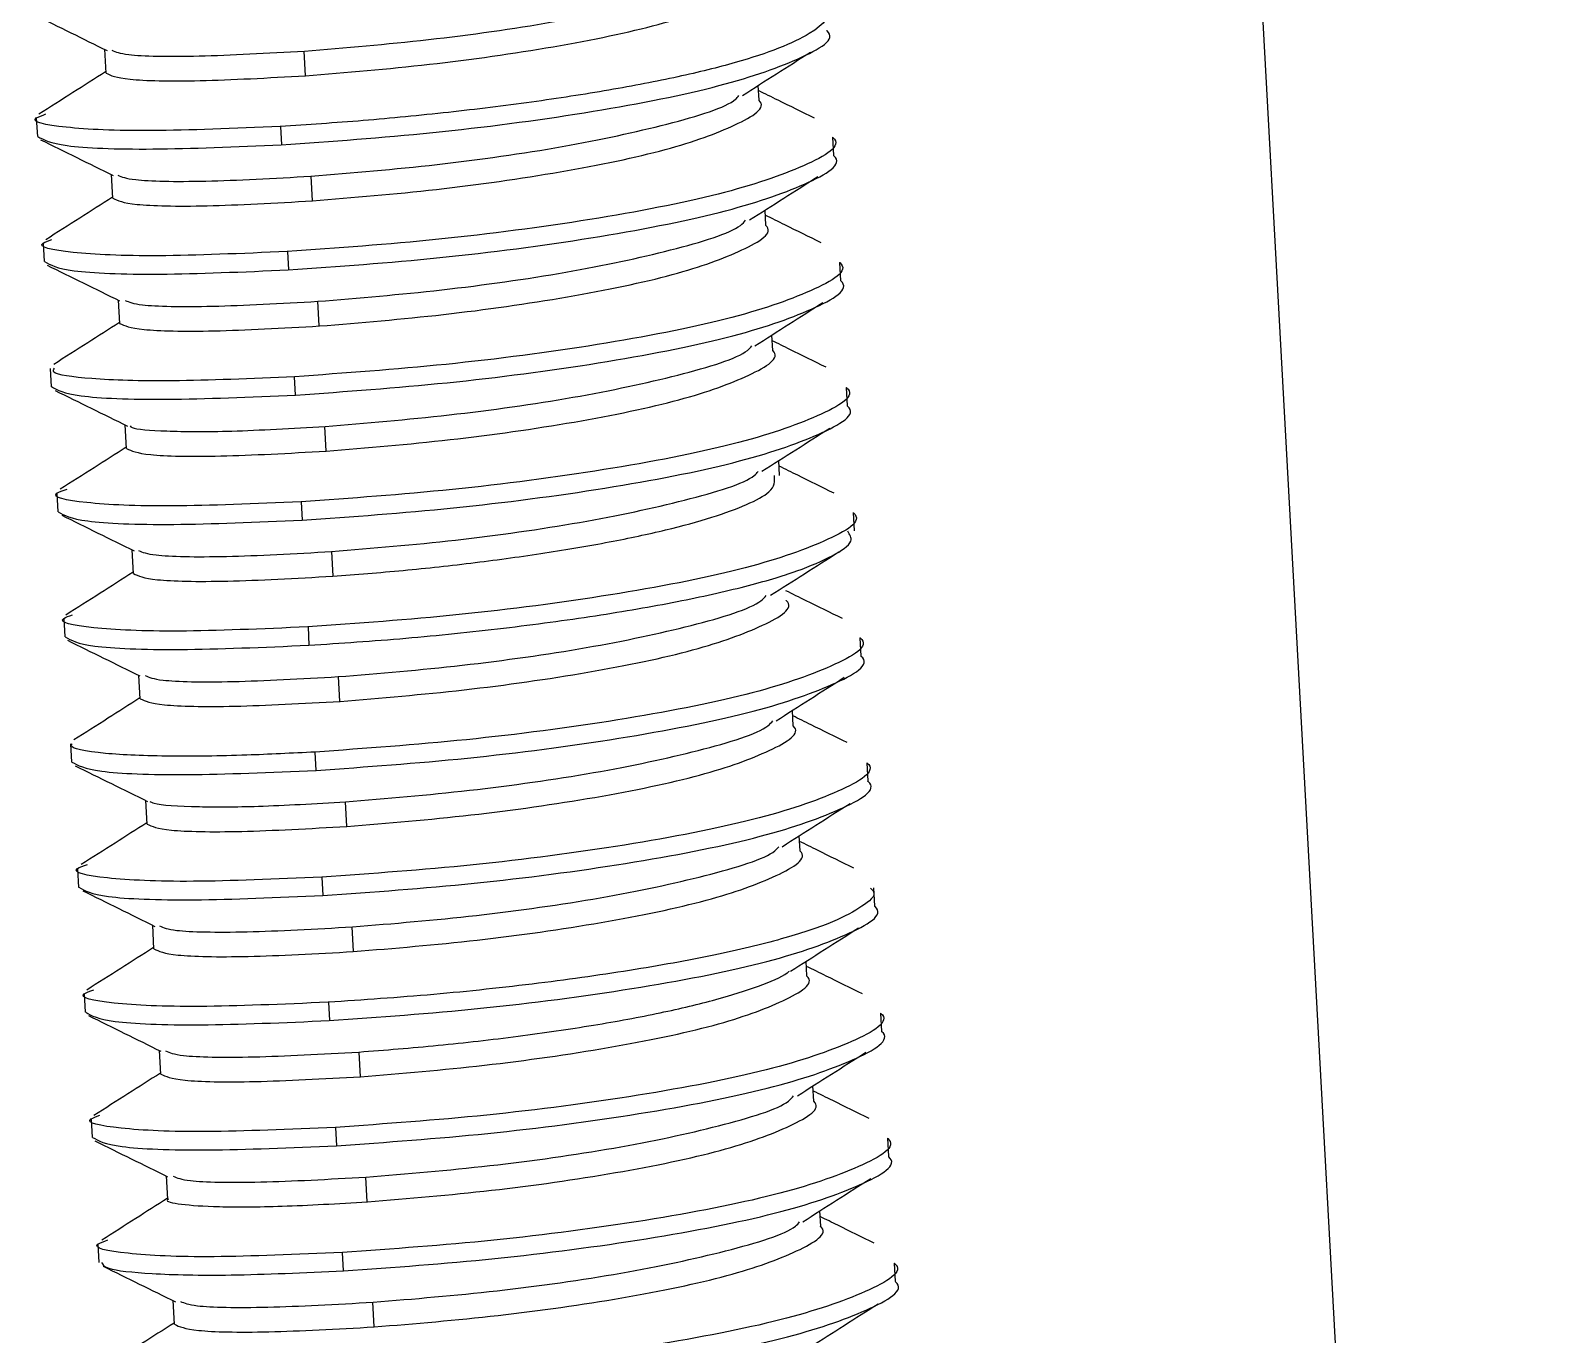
# Model space of a CAD drawing. Header units: millimetres. Extents: x 15 to 589, y 5 to 415.
# Drawn here: x 272.58 to 280.13, y 197.53 to 203.98 of the extents above; entities that cross this region are included whole.
import ezdxf

# ---------------------------------------------------------------- set-up
doc = ezdxf.new("R2010")
doc.units = ezdxf.units.MM
doc.layers.get('0').update_dxf_attribs({"lineweight": 25})

msp = doc.modelspace()

# ---------------------------------------------------------------- linework, layer by layer
at = {"color": 18, "linetype": 'Continuous', "lineweight": 25, "true_color": 0x000000}
for p, q in [((280.126, 177.6083), (278.0269, 215.9267)), ((272.9409, 203.8888), (272.9473, 203.7708)), ((273.9372, 203.7578), (273.9306, 203.88)), ((276.1822, 203.6374), (276.1783, 203.71)), ((272.6039, 203.5482), (272.6089, 203.4573)), ((273.8133, 203.5069), (273.8183, 203.4161)), ((276.5529, 203.3628), (276.548, 203.4536)), ((272.9748, 203.2687), (272.9813, 203.1514)), ((273.9712, 203.1385), (273.9645, 203.2607)), ((276.2162, 203.0179), (276.2121, 203.0927)), ((272.6378, 202.9288), (272.6428, 202.838)), ((273.8473, 202.8876), (273.8522, 202.7968)), ((276.5869, 202.7434), (276.5819, 202.8342)), ((273.0089, 202.6473), (273.0152, 202.5322)), ((274.0051, 202.5192), (273.9984, 202.6413)), ((276.2501, 202.3984), (276.2459, 202.4745)), ((272.6717, 202.3094), (272.6767, 202.2188)), ((273.8812, 202.2683), (273.8862, 202.1774)), ((276.6208, 202.1238), (276.6158, 202.2152)), ((273.0427, 202.0299), (273.0491, 201.9126)), ((274.039, 201.8999), (274.0323, 202.022)), ((276.284, 201.7796), (276.28, 201.8527)), ((272.7056, 201.6904), (272.7107, 201.5991)), ((273.9151, 201.6489), (273.9201, 201.5581)), ((276.6547, 201.505), (276.6498, 201.5954)), ((273.0766, 201.4115), (273.0831, 201.2935)), ((274.073, 201.2805), (274.0663, 201.4027)), ((272.7396, 201.0709), (272.7446, 200.98)), ((273.9491, 201.0296), (273.954, 200.9388)), ((276.6886, 200.8854), (276.6837, 200.9763)), ((273.1106, 200.7899), (273.117, 200.6742)), ((274.1069, 200.6612), (274.1002, 200.7834)), ((276.3519, 200.5404), (276.3477, 200.6165)), ((272.7735, 200.4513), (272.7785, 200.3608)), ((273.983, 200.4103), (273.988, 200.3195)), ((276.7226, 200.2658), (276.7176, 200.3569)), ((273.1446, 200.1708), (273.151, 200.0539)), ((274.1408, 200.0419), (274.1341, 200.1641)), ((276.3858, 199.9214), (276.3817, 199.996)), ((272.8074, 199.8324), (272.8125, 199.7405)), ((274.0169, 199.791), (274.0219, 199.7002)), ((276.7565, 199.6467), (276.7515, 199.7375)), ((273.1784, 199.5536), (273.1848, 199.4355)), ((274.1747, 199.4226), (274.168, 199.5447)), ((276.4197, 199.3021), (276.4157, 199.3748)), ((272.8414, 199.2129), (272.8463, 199.1221)), ((274.0508, 199.1717), (274.0558, 199.0808)), ((276.7904, 199.0275), (276.7855, 199.1184)), ((273.2124, 198.9331), (273.2188, 198.8161)), ((274.2087, 198.8033), (274.202, 198.9254)), ((276.4537, 198.6827), (276.4495, 198.7578)), ((272.8753, 198.5935), (272.8803, 198.5027)), ((274.0848, 198.5523), (274.0897, 198.4615)), ((276.8244, 198.4081), (276.8194, 198.4989)), ((273.2464, 198.3121), (273.2527, 198.1968)), ((274.2426, 198.1839), (274.2359, 198.3061)), ((276.4876, 198.0632), (276.4834, 198.139)), ((272.9092, 197.9742), (272.9142, 197.8833)), ((274.1187, 197.933), (274.1237, 197.8422)), ((276.8583, 197.7886), (276.8533, 197.8804)), ((273.2802, 197.695), (273.2866, 197.5774)), ((274.2765, 197.5646), (274.2698, 197.6868))]:
    msp.add_line(p, q, dxfattribs=at)
for points, knots in [([(273.9316, 203.88), (274.1345, 203.8968), (274.5404, 203.9303), (275.1797, 204.0208), (275.6933, 204.1318), (275.9968, 204.2227), (276.0371, 204.2698), (276.0429, 204.2766)], [0, 0, 0, 0, 0.23993, 0.479861, 0.719792, 0.959722, 1, 1, 1, 1]), ([(273.9361, 203.7578), (274.1395, 203.7746), (274.5461, 203.808), (275.1795, 203.8982), (275.7174, 204.01), (276.0493, 204.1326), (276.1902, 204.2195), (276.1473, 204.256), (276.1468, 204.2564)], [0, 0, 0, 0, 0.199492, 0.398984, 0.598478, 0.797971, 0.997465, 1, 1, 1, 1]), ([(276.3834, 204.1689), (276.4327, 204.147), (276.567, 204.0875), (276.4701, 203.9651), (276.1658, 203.8444), (275.7866, 203.7515), (275.444, 203.6854), (275.0573, 203.6257), (274.6432, 203.5747), (274.2167, 203.5332), (273.9475, 203.5157), (273.812, 203.5069)], [0, 0, 0, 0, 0.09821, 0.267565, 0.442116, 0.531804, 0.622809, 0.715131, 0.80877, 0.903726, 1, 1, 1, 1]), ([(272.5962, 204.0587), (272.6556, 204.0294), (272.7745, 203.9709), (272.8941, 203.9118), (272.9539, 203.8823)], [0, 0, 0, 0, 0.500222, 1, 1, 1, 1]), ([(273.817, 203.4161), (274.0653, 203.4337), (274.562, 203.4688), (275.3354, 203.5703), (275.9923, 203.6982), (276.3978, 203.8393), (276.57, 203.9398), (276.5178, 203.9813), (276.5172, 203.9818)], [0, 0, 0, 0, 0.199498, 0.398998, 0.598496, 0.797996, 0.997496, 1, 1, 1, 1]), ([(272.9773, 203.8842), (272.9963, 203.8762), (273.0423, 203.8569), (273.382, 203.8496), (273.7484, 203.8699), (273.9316, 203.88)], [0, 0, 0, 0, 0.258976, 0.629488, 1, 1, 1, 1]), ([(276.1003, 203.6605), (276.1562, 203.696), (276.2681, 203.7672), (276.3806, 203.8387), (276.4369, 203.8745)], [0, 0, 0, 0, 0.499873, 1, 1, 1, 1]), ([(272.947, 203.7776), (272.893, 203.7433), (272.7826, 203.673), (272.6727, 203.6033), (272.6166, 203.5676)], [0, 0, 0, 0, 0.488459, 1, 1, 1, 1]), ([(272.949, 203.7709), (272.9729, 203.7594), (273.021, 203.7363), (273.3849, 203.7273), (273.7524, 203.7477), (273.9361, 203.7578)], [0, 0, 0, 0, 0.330308, 0.665155, 1, 1, 1, 1]), ([(273.9634, 203.2607), (274.1699, 203.2777), (274.582, 203.3117), (275.2287, 203.4039), (275.7414, 203.5162), (276.0401, 203.6071), (276.0771, 203.6535), (276.082, 203.6596)], [0, 0, 0, 0, 0.2427, 0.484263, 0.72469, 0.963979, 1, 1, 1, 1]), ([(276.4567, 203.548), (276.3966, 203.5776), (276.3039, 203.6231), (276.2119, 203.6685), (276.1797, 203.6844)], [0, 0, 0, 0, 0.649257, 1, 1, 1, 1]), ([(273.9708, 203.1385), (274.1741, 203.1553), (274.5807, 203.1888), (275.2138, 203.279), (275.7515, 203.3908), (276.0832, 203.5134), (276.2242, 203.6003), (276.1812, 203.6368), (276.1807, 203.6372)], [0, 0, 0, 0, 0.199483, 0.398966, 0.598449, 0.797933, 0.997416, 1, 1, 1, 1]), ([(273.812, 203.5069), (273.5853, 203.4972), (273.1319, 203.4779), (272.7197, 203.499), (272.5521, 203.534), (272.6323, 203.5619), (272.6515, 203.5686)], [0, 0, 0, 0, 0.301508, 0.603015, 0.904523, 1, 1, 1, 1]), ([(272.6108, 203.4575), (272.6402, 203.4407), (272.6993, 203.4069), (273.1438, 203.3873), (273.5926, 203.4065), (273.817, 203.4161)], [0, 0, 0, 0, 0.330321, 0.665161, 1, 1, 1, 1]), ([(272.6249, 203.4412), (272.6846, 203.4118), (272.8038, 203.3531), (272.9238, 203.2939), (272.9837, 203.2643)], [0, 0, 0, 0, 0.500156, 1, 1, 1, 1]), ([(276.546, 203.4535), (276.5467, 203.4529), (276.599, 203.4113), (276.4266, 203.311), (276.0213, 203.1699), (275.3647, 203.042), (274.5915, 202.9404), (274.095, 202.9052), (273.8467, 202.8876)], [0, 0, 0, 0, 0.002584, 0.202067, 0.40155, 0.601034, 0.800517, 1, 1, 1, 1]), ([(273.8516, 202.7968), (274.0998, 202.8144), (274.5964, 202.8496), (275.3696, 202.9512), (276.0262, 203.079), (276.4317, 203.2202), (276.6038, 203.3205), (276.5517, 203.3621), (276.551, 203.3626)], [0, 0, 0, 0, 0.19948, 0.398959, 0.598438, 0.797918, 0.997397, 1, 1, 1, 1]), ([(273.0069, 203.266), (273.0264, 203.2576), (273.0723, 203.2378), (273.4141, 203.2303), (273.7803, 203.2505), (273.9634, 203.2607)], [0, 0, 0, 0, 0.268179, 0.634089, 1, 1, 1, 1]), ([(276.1359, 203.0442), (276.192, 203.0799), (276.3043, 203.1514), (276.4173, 203.2233), (276.4739, 203.2593)], [0, 0, 0, 0, 0.499793, 1, 1, 1, 1]), ([(272.981, 203.1567), (272.9271, 203.1223), (272.8167, 203.0519), (272.707, 202.982), (272.6509, 202.9463)], [0, 0, 0, 0, 0.488572, 1, 1, 1, 1]), ([(272.9827, 203.1515), (273.0068, 203.14), (273.0552, 203.1169), (273.4194, 203.1079), (273.787, 203.1283), (273.9708, 203.1385)], [0, 0, 0, 0, 0.330653, 0.665326, 1, 1, 1, 1]), ([(276.4901, 202.9315), (276.4301, 202.9609), (276.3377, 203.0063), (276.2458, 203.0515), (276.2135, 203.0674)], [0, 0, 0, 0, 0.648136, 1, 1, 1, 1]), ([(273.9979, 202.6413), (274.2008, 202.6581), (274.6066, 202.6916), (275.2457, 202.782), (275.761, 202.893), (276.068, 202.9859), (276.1088, 203.035), (276.1161, 203.0438)], [0, 0, 0, 0, 0.237103, 0.474208, 0.711312, 0.948416, 1, 1, 1, 1]), ([(274.0065, 202.5192), (274.2098, 202.536), (274.6165, 202.5696), (275.2494, 202.6599), (275.7866, 202.7717), (276.1178, 202.8943), (276.2582, 202.9811), (276.2153, 203.0175), (276.2149, 203.0178)], [0, 0, 0, 0, 0.199581, 0.399163, 0.598744, 0.798325, 0.997907, 1, 1, 1, 1]), ([(273.8467, 202.8876), (273.62, 202.8779), (273.1664, 202.8585), (272.7547, 202.8797), (272.5865, 202.914), (272.6636, 202.9412), (272.6808, 202.9472)], [0, 0, 0, 0, 0.304297, 0.608594, 0.912892, 1, 1, 1, 1]), ([(272.6446, 202.8381), (272.6741, 202.8213), (272.7334, 202.7875), (273.1783, 202.768), (273.6272, 202.7872), (273.8516, 202.7968)], [0, 0, 0, 0, 0.330618, 0.665309, 1, 1, 1, 1]), ([(272.6568, 202.8203), (272.7165, 202.791), (272.8361, 202.7323), (272.9562, 202.6732), (273.0163, 202.6436)], [0, 0, 0, 0, 0.500129, 1, 1, 1, 1]), ([(276.5803, 202.8341), (276.5809, 202.8336), (276.633, 202.7922), (276.4613, 202.6919), (276.0568, 202.5508), (275.4007, 202.4229), (274.6278, 202.3213), (274.1312, 202.2859), (273.8829, 202.2683)], [0, 0, 0, 0, 0.002093, 0.201674, 0.401256, 0.600838, 0.800419, 1, 1, 1, 1]), ([(273.8878, 202.1774), (274.1362, 202.1951), (274.6328, 202.2304), (275.4056, 202.3321), (276.0617, 202.46), (276.4662, 202.6011), (276.638, 202.7014), (276.5859, 202.7428), (276.5853, 202.7432)], [0, 0, 0, 0, 0.199578, 0.399157, 0.598736, 0.798315, 0.997893, 1, 1, 1, 1]), ([(273.0443, 202.6457), (273.0632, 202.6377), (273.1091, 202.6182), (273.4488, 202.611), (273.8148, 202.6312), (273.9979, 202.6413)], [0, 0, 0, 0, 0.260797, 0.630398, 1, 1, 1, 1]), ([(276.1621, 202.4209), (276.2179, 202.4566), (276.3297, 202.528), (276.4423, 202.5997), (276.4986, 202.6356)], [0, 0, 0, 0, 0.499824, 1, 1, 1, 1]), ([(273.015, 202.536), (272.9628, 202.5027), (272.8543, 202.4335), (272.7465, 202.3648), (272.6906, 202.3292)], [0, 0, 0, 0, 0.481266, 1, 1, 1, 1]), ([(273.0164, 202.5323), (273.0407, 202.5208), (273.0895, 202.4977), (273.4546, 202.4886), (273.8225, 202.509), (274.0065, 202.5192)], [0, 0, 0, 0, 0.331095, 0.665548, 1, 1, 1, 1]), ([(276.5146, 202.3147), (276.4548, 202.3441), (276.3655, 202.3881), (276.2768, 202.4319), (276.2475, 202.4463)], [0, 0, 0, 0, 0.669489, 1, 1, 1, 1]), ([(274.0337, 202.022), (274.2366, 202.0388), (274.6425, 202.0724), (275.2816, 202.1629), (275.7954, 202.2739), (276.0997, 202.3654), (276.1401, 202.413), (276.1463, 202.4204)], [0, 0, 0, 0, 0.239113, 0.478226, 0.717338, 0.95645, 1, 1, 1, 1]), ([(274.0387, 201.8999), (274.2421, 201.9166), (274.6488, 201.9501), (275.2821, 202.0402), (275.8198, 202.152), (276.1514, 202.2746), (276.2921, 202.3615), (276.2492, 202.3979), (276.2487, 202.3983)], [0, 0, 0, 0, 0.199542, 0.399085, 0.598629, 0.798174, 0.997719, 1, 1, 1, 1]), ([(273.8829, 202.2683), (273.6694, 202.2589), (273.2556, 202.2407), (272.861, 202.2551), (272.6745, 202.281), (272.6892, 202.3038), (272.6936, 202.3105)], [0, 0, 0, 0, 0.313823, 0.608284, 0.883346, 1, 1, 1, 1]), ([(272.6782, 202.2189), (272.708, 202.2021), (272.7678, 202.1682), (273.2139, 202.1487), (273.6632, 202.1679), (273.8878, 202.1774)], [0, 0, 0, 0, 0.331133, 0.665568, 1, 1, 1, 1]), ([(272.6971, 202.2), (272.7566, 202.1707), (272.8756, 202.1122), (272.9953, 202.0533), (273.0551, 202.0238)], [0, 0, 0, 0, 0.500215, 1, 1, 1, 1]), ([(276.6142, 202.2151), (276.6147, 202.2146), (276.6669, 202.1732), (276.4949, 202.0728), (276.0899, 201.9317), (275.4332, 201.8037), (274.6598, 201.702), (274.1631, 201.6666), (273.9148, 201.6489)], [0, 0, 0, 0, 0.00222, 0.201775, 0.40133, 0.600887, 0.800442, 1, 1, 1, 1]), ([(273.9199, 201.5581), (274.1682, 201.5757), (274.665, 201.6109), (275.4383, 201.7124), (276.0949, 201.8403), (276.5, 201.9814), (276.6719, 202.0817), (276.6197, 202.1232), (276.6192, 202.1237)], [0, 0, 0, 0, 0.199557, 0.399116, 0.598675, 0.798234, 0.997793, 1, 1, 1, 1]), ([(273.0686, 202.0242), (273.0705, 202.0215), (273.079, 202.0091), (273.2397, 201.9973), (273.555, 201.9944), (273.8711, 202.0127), (274.0337, 202.022)], [0, 0, 0, 0, 0.081199, 0.36921, 0.675487, 1, 1, 1, 1]), ([(276.1968, 201.7998), (276.2526, 201.8353), (276.3643, 201.9064), (276.4767, 201.9779), (276.5329, 202.0137)], [0, 0, 0, 0, 0.499875, 1, 1, 1, 1]), ([(273.0488, 201.9188), (272.9958, 201.8851), (272.8865, 201.8155), (272.7779, 201.7465), (272.7218, 201.7109)], [0, 0, 0, 0, 0.484322, 1, 1, 1, 1]), ([(273.0507, 201.9127), (273.0747, 201.9013), (273.1229, 201.8782), (273.4872, 201.8692), (273.8549, 201.8896), (274.0387, 201.8999)], [0, 0, 0, 0, 0.330418, 0.665209, 1, 1, 1, 1]), ([(274.0661, 201.4027), (274.2691, 201.4195), (274.675, 201.4531), (275.3146, 201.5437), (275.8284, 201.6547), (276.1321, 201.7456), (276.1724, 201.7926), (276.1782, 201.7993)], [0, 0, 0, 0, 0.240051, 0.480099, 0.720148, 0.960195, 1, 1, 1, 1]), ([(274.0717, 201.2805), (274.1869, 201.2894), (274.4152, 201.307), (274.7762, 201.3468), (275.1238, 201.3943), (275.4449, 201.4491), (275.7254, 201.5087), (275.9563, 201.5713), (276.1267, 201.6348), (276.2627, 201.7056), (276.2603, 201.7519), (276.259, 201.7785)], [0, 0, 0, 0, 0.115308, 0.228547, 0.339717, 0.448819, 0.555851, 0.660813, 0.763705, 0.864524, 1, 1, 1, 1]), ([(276.554, 201.6913), (276.494, 201.7209), (276.4029, 201.7658), (276.3124, 201.8105), (276.2815, 201.8257)], [0, 0, 0, 0, 0.658846, 1, 1, 1, 1]), ([(273.9148, 201.6489), (273.688, 201.6393), (273.2345, 201.62), (272.8212, 201.6412), (272.6537, 201.6766), (272.7356, 201.7049), (272.7562, 201.7121)], [0, 0, 0, 0, 0.299721, 0.599444, 0.899167, 1, 1, 1, 1]), ([(272.7126, 201.5993), (272.742, 201.5825), (272.8012, 201.5487), (273.2462, 201.5292), (273.6953, 201.5485), (273.9199, 201.5581)], [0, 0, 0, 0, 0.330444, 0.665221, 1, 1, 1, 1]), ([(272.7298, 201.5827), (272.7893, 201.5533), (272.9083, 201.4946), (273.028, 201.4355), (273.0879, 201.4059)], [0, 0, 0, 0, 0.500186, 1, 1, 1, 1]), ([(276.6477, 201.5953), (276.6484, 201.5947), (276.7006, 201.553), (276.5282, 201.4527), (276.1225, 201.3115), (275.4656, 201.1838), (274.6923, 201.0823), (274.1958, 201.0472), (273.9475, 201.0296)], [0, 0, 0, 0, 0.002763, 0.202211, 0.401659, 0.601106, 0.800553, 1, 1, 1, 1]), ([(273.9525, 200.9388), (274.1111, 200.9493), (274.4237, 200.97), (274.9145, 201.0211), (275.3737, 201.0827), (275.7818, 201.1531), (276.12, 201.2285), (276.381, 201.3056), (276.5504, 201.3811), (276.6562, 201.4488), (276.6319, 201.4869), (276.6217, 201.503)], [0, 0, 0, 0, 0.129624, 0.25528, 0.376965, 0.494679, 0.608418, 0.718183, 0.823969, 0.925778, 1, 1, 1, 1]), ([(273.1103, 201.4078), (273.1295, 201.3996), (273.1754, 201.3799), (273.5165, 201.3724), (273.8829, 201.3926), (274.0661, 201.4027)], [0, 0, 0, 0, 0.264907, 0.632454, 1, 1, 1, 1]), ([(276.2392, 201.186), (276.2954, 201.2217), (276.4077, 201.2931), (276.5207, 201.3649), (276.5772, 201.4008)], [0, 0, 0, 0, 0.499819, 1, 1, 1, 1]), ([(273.0827, 201.2999), (273.0282, 201.2652), (272.9172, 201.1945), (272.8068, 201.1242), (272.7506, 201.0885)], [0, 0, 0, 0, 0.490807, 1, 1, 1, 1]), ([(273.0847, 201.2936), (273.1086, 201.2821), (273.1568, 201.259), (273.5206, 201.25), (273.888, 201.2704), (274.0717, 201.2805)], [0, 0, 0, 0, 0.330371, 0.665186, 1, 1, 1, 1]), ([(274.0989, 200.7834), (274.3018, 200.8001), (274.7076, 200.8335), (275.3468, 200.9238), (275.8623, 201.0347), (276.1694, 201.1275), (276.2103, 201.1766), (276.2176, 201.1853)], [0, 0, 0, 0, 0.23718, 0.474362, 0.711543, 0.948725, 1, 1, 1, 1]), ([(274.1079, 200.6612), (274.3112, 200.678), (274.7178, 200.7116), (275.3507, 200.8019), (275.888, 200.9137), (276.2193, 201.0363), (276.36, 201.1232), (276.317, 201.1595), (276.3166, 201.1599)], [0, 0, 0, 0, 0.199544, 0.39909, 0.598636, 0.798181, 0.997726, 1, 1, 1, 1]), ([(276.5953, 201.071), (276.5352, 201.1005), (276.4416, 201.1465), (276.3485, 201.1923), (276.3153, 201.2086)], [0, 0, 0, 0, 0.642438, 1, 1, 1, 1]), ([(273.9475, 201.0296), (273.7208, 201.0199), (273.2675, 201.0006), (272.8561, 201.0218), (272.6882, 201.0562), (272.7656, 201.0834), (272.783, 201.0895)], [0, 0, 0, 0, 0.304076, 0.60815, 0.912225, 1, 1, 1, 1]), ([(272.7465, 200.9802), (272.7759, 200.9634), (272.835, 200.9296), (273.2794, 200.9101), (273.7281, 200.9292), (273.9525, 200.9388)], [0, 0, 0, 0, 0.330353, 0.665176, 1, 1, 1, 1]), ([(272.7575, 200.9637), (272.8173, 200.9343), (272.9368, 200.8755), (273.057, 200.8163), (273.1171, 200.7867)], [0, 0, 0, 0, 0.500127, 1, 1, 1, 1]), ([(276.682, 200.9761), (276.6826, 200.9757), (276.7347, 200.9342), (276.5629, 200.8339), (276.1581, 200.6928), (275.5019, 200.5649), (274.729, 200.4633), (274.2324, 200.428), (273.9842, 200.4103)], [0, 0, 0, 0, 0.002274, 0.201819, 0.401364, 0.600909, 0.800454, 1, 1, 1, 1]), ([(273.989, 200.3195), (274.2373, 200.3371), (274.7339, 200.3724), (275.5068, 200.474), (276.163, 200.6019), (276.5678, 200.743), (276.7398, 200.8433), (276.6875, 200.8848), (276.6869, 200.8853)], [0, 0, 0, 0, 0.19954, 0.399081, 0.59862, 0.79816, 0.9977, 1, 1, 1, 1]), ([(273.1429, 200.7886), (273.1623, 200.7802), (273.2082, 200.7605), (273.5497, 200.753), (273.9158, 200.7733), (274.0989, 200.7834)], [0, 0, 0, 0, 0.267515, 0.633759, 1, 1, 1, 1]), ([(276.267, 200.565), (276.3231, 200.6008), (276.4351, 200.6723), (276.5479, 200.7441), (276.6043, 200.7801)], [0, 0, 0, 0, 0.499799, 1, 1, 1, 1]), ([(273.1168, 200.6782), (273.064, 200.6445), (272.9548, 200.5748), (272.8464, 200.5057), (272.7904, 200.47)], [0, 0, 0, 0, 0.483848, 1, 1, 1, 1]), ([(273.1182, 200.6743), (273.1425, 200.6628), (273.1912, 200.6397), (273.5561, 200.6307), (273.9239, 200.651), (274.1079, 200.6612)], [0, 0, 0, 0, 0.33108, 0.66554, 1, 1, 1, 1]), ([(274.135, 200.1641), (274.3379, 200.1808), (274.7438, 200.2144), (275.3827, 200.3049), (275.8972, 200.4158), (276.2028, 200.5081), (276.2434, 200.5565), (276.2502, 200.5646)], [0, 0, 0, 0, 0.238035, 0.47607, 0.714105, 0.952139, 1, 1, 1, 1]), ([(276.619, 200.4568), (276.5592, 200.4862), (276.469, 200.5306), (276.3794, 200.5747), (276.3492, 200.5896)], [0, 0, 0, 0, 0.66319, 1, 1, 1, 1]), ([(274.1415, 200.0419), (274.3449, 200.0587), (274.7517, 200.0922), (275.3848, 200.1824), (275.9223, 200.2941), (276.2535, 200.4168), (276.394, 200.5036), (276.3511, 200.5399), (276.3507, 200.5403)], [0, 0, 0, 0, 0.199592, 0.399185, 0.598777, 0.798371, 0.997965, 1, 1, 1, 1]), ([(273.9842, 200.4103), (273.8691, 200.4045), (273.6059, 200.3912), (273.2305, 200.3868), (272.9039, 200.4016), (272.7633, 200.4283), (272.7794, 200.449), (272.7814, 200.4517)], [0, 0, 0, 0, 0.16683, 0.381533, 0.643937, 0.953837, 1, 1, 1, 1]), ([(272.78, 200.3609), (272.8097, 200.3441), (272.8695, 200.3102), (273.3153, 200.2907), (273.7644, 200.3099), (273.989, 200.3195)], [0, 0, 0, 0, 0.331057, 0.66553, 1, 1, 1, 1]), ([(272.7964, 200.3419), (272.856, 200.3126), (272.9752, 200.2541), (273.0951, 200.1951), (273.155, 200.1657)], [0, 0, 0, 0, 0.500196, 1, 1, 1, 1]), ([(276.7161, 200.3568), (276.7166, 200.3564), (276.7688, 200.3149), (276.5971, 200.2147), (276.1925, 200.0736), (275.5361, 199.9456), (274.7629, 199.844), (274.2662, 199.8086), (274.0178, 199.791)], [0, 0, 0, 0, 0.001974, 0.201579, 0.401184, 0.600789, 0.800394, 1, 1, 1, 1]), ([(274.0229, 199.7002), (274.2712, 199.7178), (274.768, 199.753), (275.5411, 199.8546), (276.1974, 199.9825), (276.602, 200.1236), (276.7739, 200.2239), (276.7216, 200.2653), (276.7211, 200.2657)], [0, 0, 0, 0, 0.199595, 0.399189, 0.598785, 0.798381, 0.997978, 1, 1, 1, 1]), ([(273.1651, 200.1661), (273.1709, 200.1629), (273.1957, 200.1491), (273.3708, 200.1379), (273.7012, 200.1386), (273.9838, 200.1552), (274.135, 200.1641)], [0, 0, 0, 0, 0.101348, 0.436835, 0.698834, 1, 1, 1, 1]), ([(276.2968, 199.9418), (276.3526, 199.9774), (276.4642, 200.0486), (276.5766, 200.1202), (276.6328, 200.156)], [0, 0, 0, 0, 0.499871, 1, 1, 1, 1]), ([(273.1506, 200.0596), (273.0983, 200.0263), (272.9897, 199.9571), (272.8818, 199.8885), (272.8259, 199.8529)], [0, 0, 0, 0, 0.481608, 1, 1, 1, 1]), ([(273.1523, 200.054), (273.1765, 200.0426), (273.225, 200.0196), (273.5897, 200.0109), (273.9576, 200.0316), (274.1415, 200.0419)], [0, 0, 0, 0, 0.330773, 0.665385, 1, 1, 1, 1]), ([(276.6518, 199.8354), (276.5918, 199.8649), (276.5021, 199.9091), (276.4129, 199.9532), (276.3833, 199.9678)], [0, 0, 0, 0, 0.667307, 1, 1, 1, 1]), ([(274.1689, 199.5447), (274.3718, 199.5615), (274.7778, 199.5951), (275.4172, 199.6856), (275.9308, 199.7966), (276.2342, 199.8874), (276.2744, 199.9344), (276.2801, 199.9411)], [0, 0, 0, 0, 0.24007, 0.480139, 0.720208, 0.960277, 1, 1, 1, 1]), ([(274.1735, 199.4226), (274.3768, 199.4393), (274.7834, 199.4728), (275.4168, 199.563), (275.9547, 199.6747), (276.2867, 199.7974), (276.4277, 199.8843), (276.3848, 199.9208), (276.3842, 199.9212)], [0, 0, 0, 0, 0.199476, 0.398952, 0.598428, 0.797905, 0.997382, 1, 1, 1, 1]), ([(274.0178, 199.791), (273.7909, 199.7813), (273.3372, 199.7619), (272.9235, 199.7831), (272.7556, 199.8184), (272.8373, 199.8468), (272.8579, 199.8539)], [0, 0, 0, 0, 0.299722, 0.599446, 0.899171, 1, 1, 1, 1]), ([(272.8142, 199.7406), (272.8438, 199.7238), (272.9033, 199.69), (273.349, 199.6709), (273.7982, 199.6904), (274.0229, 199.7002)], [0, 0, 0, 0, 0.330797, 0.665397, 1, 1, 1, 1]), ([(276.7344, 199.7363), (276.7405, 199.7304), (276.7687, 199.7028), (276.6951, 199.6455), (276.5601, 199.5688), (276.3185, 199.4881), (275.988, 199.4076), (275.5712, 199.3308), (275.0878, 199.2626), (274.5596, 199.2058), (274.2216, 199.1832), (274.0493, 199.1717)], [0, 0, 0, 0, 0.028227, 0.130787, 0.238757, 0.352134, 0.470914, 0.595095, 0.724671, 0.859641, 1, 1, 1, 1]), ([(272.8335, 199.7237), (272.8929, 199.6944), (273.0118, 199.6359), (273.1314, 199.5768), (273.1912, 199.5473)], [0, 0, 0, 0, 0.500214, 1, 1, 1, 1]), ([(274.0543, 199.0808), (274.3026, 199.0984), (274.7992, 199.1336), (275.5726, 199.2351), (276.2296, 199.363), (276.6351, 199.5041), (276.8075, 199.6045), (276.7553, 199.6461), (276.7546, 199.6466)], [0, 0, 0, 0, 0.199482, 0.398964, 0.598445, 0.797927, 0.99741, 1, 1, 1, 1]), ([(273.2142, 199.5492), (273.2332, 199.5411), (273.2793, 199.5217), (273.6192, 199.5144), (273.9857, 199.5346), (274.1689, 199.5447)], [0, 0, 0, 0, 0.260293, 0.630148, 1, 1, 1, 1]), ([(276.3382, 199.3255), (276.3941, 199.361), (276.506, 199.4322), (276.6186, 199.5037), (276.6749, 199.5395)], [0, 0, 0, 0, 0.499868, 1, 1, 1, 1]), ([(273.1845, 199.4424), (273.1304, 199.408), (273.0199, 199.3377), (272.9099, 199.2679), (272.8537, 199.2322)], [0, 0, 0, 0, 0.488916, 1, 1, 1, 1]), ([(273.1865, 199.4356), (273.2104, 199.4242), (273.2585, 199.4011), (273.6223, 199.3921), (273.9897, 199.4124), (274.1735, 199.4226)], [0, 0, 0, 0, 0.330288, 0.665145, 1, 1, 1, 1]), ([(276.6952, 199.2126), (276.6351, 199.2422), (276.5421, 199.2879), (276.4498, 199.3334), (276.4171, 199.3494)], [0, 0, 0, 0, 0.64689, 1, 1, 1, 1]), ([(274.2007, 198.9254), (274.3305, 198.9355), (274.5861, 198.9554), (274.9875, 199.0015), (275.3634, 199.0561), (275.6969, 199.1178), (275.9757, 199.1834), (276.183, 199.2503), (276.3006, 199.2982), (276.3291, 199.3227), (276.3325, 199.3256)], [0, 0, 0, 0, 0.154565, 0.304425, 0.449575, 0.590016, 0.725743, 0.856754, 0.983049, 1, 1, 1, 1]), ([(274.2086, 198.8033), (274.4119, 198.82), (274.8185, 198.8536), (275.4516, 198.9438), (275.9892, 199.0556), (276.3208, 199.1782), (276.4617, 199.265), (276.4187, 199.3015), (276.4182, 199.302)], [0, 0, 0, 0, 0.199495, 0.398991, 0.598487, 0.797984, 0.997479, 1, 1, 1, 1]), ([(274.0493, 199.1717), (273.8226, 199.162), (273.3693, 199.1426), (272.9572, 199.1638), (272.7897, 199.1987), (272.8696, 199.2266), (272.8887, 199.2332)], [0, 0, 0, 0, 0.301704, 0.603409, 0.905113, 1, 1, 1, 1]), ([(272.8484, 199.1222), (272.8777, 199.1054), (272.9367, 199.0716), (273.3812, 199.0521), (273.8299, 199.0713), (274.0543, 199.0808)], [0, 0, 0, 0, 0.330294, 0.665147, 1, 1, 1, 1]), ([(272.8615, 199.106), (272.9212, 199.0766), (273.0405, 199.0179), (273.1605, 198.9586), (273.2205, 198.929)], [0, 0, 0, 0, 0.50015, 1, 1, 1, 1]), ([(276.7836, 199.1182), (276.7842, 199.1177), (276.8364, 199.0761), (276.6643, 198.9758), (276.259, 198.8347), (275.6025, 198.7068), (274.8295, 198.6052), (274.3329, 198.57), (274.0847, 198.5523)], [0, 0, 0, 0, 0.002521, 0.202016, 0.401512, 0.601009, 0.800505, 1, 1, 1, 1]), ([(274.0895, 198.4615), (274.3377, 198.4791), (274.8343, 198.5144), (275.6074, 198.616), (276.2639, 198.7438), (276.6692, 198.8849), (276.8414, 198.9854), (276.7892, 199.0269), (276.7885, 199.0274)], [0, 0, 0, 0, 0.199491, 0.398981, 0.598473, 0.797964, 0.997455, 1, 1, 1, 1]), ([(273.2443, 198.9308), (273.2637, 198.9224), (273.3096, 198.9025), (273.6515, 198.895), (274.0177, 198.9153), (274.2007, 198.9254)], [0, 0, 0, 0, 0.26855, 0.634273, 1, 1, 1, 1]), ([(276.3725, 198.7087), (276.4286, 198.7444), (276.5409, 198.816), (276.6539, 198.8878), (276.7104, 198.9238)], [0, 0, 0, 0, 0.499797, 1, 1, 1, 1]), ([(273.2185, 198.8211), (273.1648, 198.7869), (273.0547, 198.7166), (272.9453, 198.6469), (272.8892, 198.6112)], [0, 0, 0, 0, 0.487554, 1, 1, 1, 1]), ([(273.2202, 198.8162), (273.2443, 198.8047), (273.2927, 198.7816), (273.6572, 198.7727), (274.0248, 198.7931), (274.2086, 198.8033)], [0, 0, 0, 0, 0.330757, 0.665377, 1, 1, 1, 1]), ([(274.2357, 198.3061), (274.4386, 198.3228), (274.8444, 198.3564), (275.4834, 198.4468), (275.9986, 198.5577), (276.3054, 198.6506), (276.3462, 198.6996), (276.3534, 198.7083)], [0, 0, 0, 0, 0.237223, 0.474446, 0.711669, 0.948892, 1, 1, 1, 1]), ([(274.2439, 198.1839), (274.4473, 198.2007), (274.854, 198.2343), (275.4869, 198.3246), (276.0242, 198.4364), (276.3553, 198.5591), (276.4957, 198.6458), (276.4528, 198.6822), (276.4524, 198.6826)], [0, 0, 0, 0, 0.199586, 0.399172, 0.598759, 0.798346, 0.997932, 1, 1, 1, 1]), ([(276.7273, 198.5964), (276.6674, 198.6258), (276.575, 198.6712), (276.4832, 198.7163), (276.4509, 198.7322)], [0, 0, 0, 0, 0.648594, 1, 1, 1, 1]), ([(274.0847, 198.5523), (273.8578, 198.5426), (273.4042, 198.5232), (272.9923, 198.5444), (272.824, 198.5787), (272.9012, 198.606), (272.9185, 198.6121)], [0, 0, 0, 0, 0.304104, 0.608208, 0.912312, 1, 1, 1, 1]), ([(272.882, 198.5028), (272.9116, 198.486), (272.971, 198.4522), (273.4161, 198.4327), (273.865, 198.4519), (274.0895, 198.4615)], [0, 0, 0, 0, 0.330719, 0.665359, 1, 1, 1, 1]), ([(272.8944, 198.485), (272.9542, 198.4556), (273.0738, 198.3969), (273.1939, 198.3378), (273.254, 198.3083)], [0, 0, 0, 0, 0.500147, 1, 1, 1, 1]), ([(276.8179, 198.4988), (276.8184, 198.4984), (276.8705, 198.4569), (276.6988, 198.3567), (276.2943, 198.2156), (275.6382, 198.0877), (274.8653, 197.986), (274.3686, 197.9507), (274.1203, 197.933)], [0, 0, 0, 0, 0.002067, 0.201654, 0.40124, 0.600827, 0.800413, 1, 1, 1, 1]), ([(274.1253, 197.8422), (274.3736, 197.8599), (274.8703, 197.8952), (275.6432, 197.9968), (276.2993, 198.1248), (276.7038, 198.2659), (276.8755, 198.3661), (276.8234, 198.4076), (276.8228, 198.408)], [0, 0, 0, 0, 0.199585, 0.39917, 0.598755, 0.798339, 0.997925, 1, 1, 1, 1]), ([(273.2819, 198.3104), (273.3009, 198.3024), (273.3468, 198.283), (273.6865, 198.2757), (274.0526, 198.296), (274.2357, 198.3061)], [0, 0, 0, 0, 0.26051, 0.630256, 1, 1, 1, 1]), ([(276.3989, 198.0851), (276.4548, 198.1208), (276.5665, 198.1921), (276.6791, 198.2638), (276.7353, 198.2997)], [0, 0, 0, 0, 0.499835, 1, 1, 1, 1]), ([(273.2525, 198.2008), (273.2003, 198.1676), (273.0919, 198.0984), (272.9842, 198.0298), (272.9283, 197.9942)], [0, 0, 0, 0, 0.480957, 1, 1, 1, 1]), ([(273.2576, 198.197), (273.256, 198.196), (273.2398, 198.1856), (273.3125, 198.1705), (273.4949, 198.1576), (273.81, 198.1584), (274.0969, 198.1753), (274.2439, 198.1839)], [0, 0, 0, 0, 0.023439, 0.248484, 0.486267, 0.736777, 1, 1, 1, 1]), ([(274.2712, 197.6868), (274.4741, 197.7036), (274.88, 197.7371), (275.5191, 197.8276), (276.0328, 197.9386), (276.3368, 198.0299), (276.3772, 198.0774), (276.3833, 198.0845)], [0, 0, 0, 0, 0.239402, 0.478805, 0.718206, 0.957609, 1, 1, 1, 1]), ([(274.2759, 197.5646), (274.4793, 197.5813), (274.886, 197.6148), (275.5194, 197.705), (276.0572, 197.8167), (276.3888, 197.9394), (276.5296, 198.0262), (276.4867, 198.0626), (276.4862, 198.0631)], [0, 0, 0, 0, 0.199535, 0.399071, 0.598608, 0.798145, 0.997683, 1, 1, 1, 1]), ([(276.7519, 197.9791), (276.6921, 198.0086), (276.6028, 198.0526), (276.5142, 198.0963), (276.485, 198.1107)], [0, 0, 0, 0, 0.670308, 1, 1, 1, 1]), ([(274.1203, 197.933), (273.8934, 197.9233), (273.4395, 197.9038), (273.0259, 197.9249), (272.8576, 197.96), (272.9382, 197.9881), (272.9579, 197.995)], [0, 0, 0, 0, 0.300681, 0.601363, 0.902044, 1, 1, 1, 1]), ([(272.927, 197.8842), (272.9317, 197.8738), (272.9429, 197.8494), (273.161, 197.8255), (273.5504, 197.8162), (273.9301, 197.8334), (274.1253, 197.8422)], [0, 0, 0, 0, 0.188592, 0.443302, 0.71378, 1, 1, 1, 1]), ([(272.9351, 197.8649), (272.9946, 197.8356), (273.1135, 197.7771), (273.2332, 197.7181), (273.293, 197.6887)], [0, 0, 0, 0, 0.500232, 1, 1, 1, 1]), ([(276.8516, 197.8803), (276.8522, 197.8798), (276.9044, 197.8384), (276.7323, 197.738), (276.3272, 197.5969), (275.6704, 197.4688), (274.897, 197.3669), (274.4003, 197.3314), (274.1519, 197.3137)], [0, 0, 0, 0, 0.002258, 0.201804, 0.40135, 0.600899, 0.800449, 1, 1, 1, 1]), ([(274.157, 197.2229), (274.4054, 197.2404), (274.902, 197.2756), (275.6754, 197.3771), (276.3321, 197.505), (276.7373, 197.6461), (276.9094, 197.7465), (276.8572, 197.788), (276.8566, 197.7885)], [0, 0, 0, 0, 0.199538, 0.399077, 0.598615, 0.798155, 0.997694, 1, 1, 1, 1]), ([(273.3178, 197.6905), (273.3366, 197.6827), (273.3826, 197.6635), (273.7216, 197.6563), (274.088, 197.6766), (274.2712, 197.6868)], [0, 0, 0, 0, 0.256488, 0.628246, 1, 1, 1, 1]), ([(276.4363, 197.4655), (276.4922, 197.5011), (276.6039, 197.5722), (276.7163, 197.6437), (276.7725, 197.6794)], [0, 0, 0, 0, 0.499888, 1, 1, 1, 1]), ([(273.2863, 197.5838), (273.233, 197.5499), (273.1232, 197.4801), (273.0141, 197.4108), (272.958, 197.3752)], [0, 0, 0, 0, 0.485794, 1, 1, 1, 1]), ([(273.2882, 197.5776), (273.3122, 197.5661), (273.3604, 197.543), (273.7245, 197.534), (274.0921, 197.5544), (274.2759, 197.5646)], [0, 0, 0, 0, 0.330347, 0.665173, 1, 1, 1, 1])]:
    msp.add_open_spline(points, degree=3, knots=knots, dxfattribs=at)

doc.saveas('drawing.dxf')
